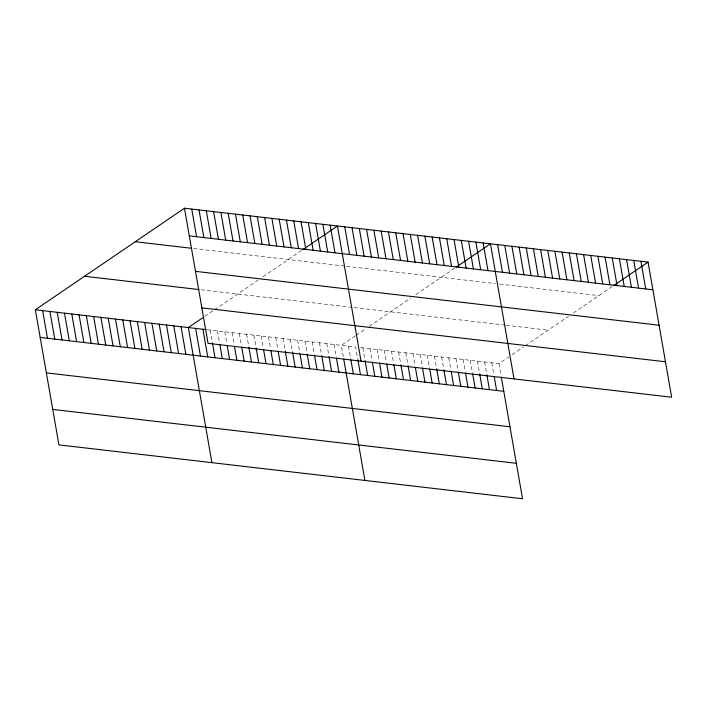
<?xml version="1.0" encoding="UTF-8"?>
<svg xmlns="http://www.w3.org/2000/svg" width="707" height="707" viewBox="0 0 707 707"><rect width="100%" height="100%" fill="white"/><g stroke="black" fill="none" stroke-linecap="round" stroke-linejoin="round"><path stroke-width="0.53" stroke-dasharray="3.54 2.65" d="M204.738 316.382L212.94 310.797M214.583 309.684L257.825 280.237M262.898 276.782L302.189 250.031M355.268 335.843L341.331 345.334L343.558 358.096M356.089 335.286L365.934 328.578M369.213 326.351L410.82 298.018M415.884 294.572L455.175 267.812M360.773 347.597L498.956 363.654L508.793 356.955M512.08 354.72L523.56 346.907M525.195 345.785L568.446 316.338M573.51 312.892L612.801 286.141M193.541 248.519L345.484 266.177M346.527 266.3L495.483 283.613M499.575 284.09L598.864 295.632M201.124 289.808L352.033 307.351M354.11 307.598L505.178 325.158M506.194 325.273L548.164 330.151M207.071 329.727L355.656 347.004L357.698 358.696M498.956 363.654L501.183 376.416M491.789 362.824L493.831 374.524M484.622 361.993L486.663 373.685M477.464 361.162L479.505 372.854M470.296 360.323L472.523 373.084M463.129 359.492L465.356 372.253M455.962 358.661L458.189 371.422M448.804 357.83L451.031 370.592M441.636 356.991L443.678 368.692M434.469 356.16L436.696 368.921M427.311 355.329L429.538 368.091M420.144 354.499L422.371 367.26M412.976 353.659L415.018 365.36M405.809 352.828L407.851 364.529M398.651 351.998L400.692 363.698M391.484 351.167L393.525 362.859M384.316 350.336L386.358 362.028M377.149 349.497L379.376 362.258M369.991 348.666L372.218 361.427M362.824 347.835L364.865 359.527M348.498 346.165L350.725 358.926M334.04 344.486L336.267 357.247M326.758 343.637L328.799 355.338M319.476 342.798L321.517 354.49M312.185 341.949L314.412 354.711M304.903 341.101L307.13 353.862M297.62 340.253L299.848 353.014M290.33 339.404L292.557 352.166M283.047 338.565L285.275 351.317M275.765 337.716L277.992 350.478M268.474 336.868L270.516 348.56M261.192 336.019L263.234 347.72M253.91 335.171L255.952 346.872M246.619 334.323L248.661 346.023M239.337 333.483L241.379 345.175M232.055 332.635L234.097 344.327M224.764 331.786L226.806 343.487M217.482 330.938L219.524 342.639M210.191 330.089L212.233 341.79"/><path stroke-width="1.06" d="M501.369 377.485L522.535 498.762L58.928 444.88L35.35 309.772L184.465 208.238L648.072 262.12L671.65 397.228L208.044 343.346L184.465 208.238M203.103 317.496L188.336 327.553L211.923 462.661M303.011 249.474L337.451 226.019L361.038 361.127M455.997 267.255L490.446 243.8L514.024 378.908M613.623 285.575L648.072 262.12M189.29 235.882L652.897 289.773M135.258 241.741L191.456 248.272M195.477 271.347L659.083 325.229M84.557 276.26L199.038 289.57M201.857 307.881L665.464 361.772M35.35 309.772L206.029 329.612M40.175 337.416L503.782 391.307M46.362 372.881L509.968 426.763M52.742 409.415L516.349 463.306M640.904 261.29L645.73 288.942M633.737 260.459L638.562 288.103M626.579 259.628L631.404 287.272M619.412 258.789L624.237 286.441M612.244 257.958L617.07 285.61M605.077 257.127L609.902 284.771M597.919 256.296L602.744 283.94M590.752 255.457L595.577 283.109M583.584 254.626L588.41 282.279M576.426 253.795L581.251 281.439M569.259 252.965L574.084 280.608M562.092 252.134L566.917 279.778M554.924 251.294L559.75 278.947M547.766 250.464L552.591 278.116M540.599 249.633L545.424 277.277M533.432 248.802L538.257 276.446M526.264 247.963L531.09 275.615M519.106 247.132L523.931 274.784M511.939 246.301L516.764 273.945M504.771 245.47L509.597 273.114M497.613 244.631L502.438 272.283M483.155 242.952L487.98 270.604M475.873 242.112L480.698 269.756M494.202 376.645L496.614 390.476M468.591 241.264L473.416 268.907M486.849 374.754L489.447 389.637M461.3 240.415L466.125 268.059M479.691 373.915L482.289 388.806M454.018 239.567L458.843 267.219M472.709 374.153L475.122 387.975M446.736 238.719L451.561 266.371M465.542 373.314L467.954 387.144M439.445 237.87L444.27 265.523M458.375 372.483L460.787 386.305M432.163 237.031L436.988 264.674M451.216 371.652L453.629 385.474M424.88 236.182L429.706 263.826M443.863 369.752L446.462 384.643M417.59 235.334L422.415 262.977M436.696 368.921L439.294 383.813M410.307 234.485L415.133 262.138M429.723 369.151L432.136 382.973M403.025 233.637L407.851 261.29M422.556 368.32L424.969 382.142M395.734 232.789L400.56 260.441M415.389 367.49L417.802 381.312M388.452 231.949L393.278 259.593M408.036 365.59L410.634 380.481M381.17 231.101L385.995 258.744M400.878 364.759L403.476 379.641M373.879 230.252L378.705 257.896M393.896 364.989L396.309 378.811M366.597 229.404L371.422 257.056M386.729 364.158L389.142 377.98M359.306 228.555L364.132 256.208M379.562 363.318L381.974 377.149M352.024 227.716L356.849 255.36M372.403 362.488L374.816 376.31M344.742 226.867L349.567 254.511M365.051 360.597L367.649 375.479M357.883 359.757L360.482 374.648M330.169 225.171L334.994 252.823M350.911 359.996L353.323 373.817M322.887 224.322L327.712 251.975M343.743 359.156L364.909 480.442M315.596 223.474L320.421 251.126M336.452 358.308L338.865 372.138M308.314 222.634L313.139 250.278M328.985 356.399L331.583 371.29M301.032 221.786L305.857 249.43M321.703 355.559L324.301 370.441M293.741 220.938L298.566 248.581M314.597 355.771L317.01 369.593M286.459 220.089L291.284 247.742M307.315 354.923L309.728 368.745M279.177 219.241L284.002 246.893M300.033 354.074L302.446 367.905M271.886 218.401L276.711 246.045M292.557 352.166L295.155 367.057M264.604 217.553L269.429 245.196M285.275 351.317L287.873 366.208M257.321 216.704L262.147 244.348M278.178 351.538L280.591 365.36M250.031 215.856L254.856 243.508M270.887 350.69L273.3 364.512M242.748 215.008L247.574 242.66M263.605 349.841L266.018 363.672M235.466 214.159L240.292 241.812M256.137 347.932L258.735 362.824M228.175 213.32L233.001 240.963M248.846 347.084L251.445 361.975M220.893 212.471L225.719 240.115M241.75 347.305L244.162 361.127M213.602 211.623L218.428 239.266M234.468 346.457L236.88 360.278M206.32 210.774L211.146 238.427M227.177 345.608L229.589 359.43M199.038 209.926L203.863 237.579M219.895 344.76L222.307 358.59M191.747 209.078L196.573 236.73M212.418 342.851L215.016 357.742M202.909 329.241L207.734 356.894M195.627 328.402L200.452 356.045M181.054 326.705L185.879 354.348M173.772 325.856L178.597 353.509M166.481 325.008L171.306 352.66M159.199 324.168L164.024 351.812M151.917 323.32L156.742 350.964M144.626 322.472L149.451 350.115M137.344 321.623L142.169 349.276M130.061 320.775L134.887 348.427M122.771 319.926L127.596 347.579M115.488 319.087L120.314 346.73M108.206 318.238L113.032 345.882M100.915 317.39L105.741 345.034M93.633 316.542L98.459 344.194M86.342 315.693L91.168 343.346M79.06 314.854L83.886 342.497M71.778 314.005L76.603 341.649M64.487 313.157L69.313 340.801M57.205 312.308L62.03 339.961M49.923 311.46L54.748 339.113M42.632 310.612L47.457 338.264"/></g></svg>
